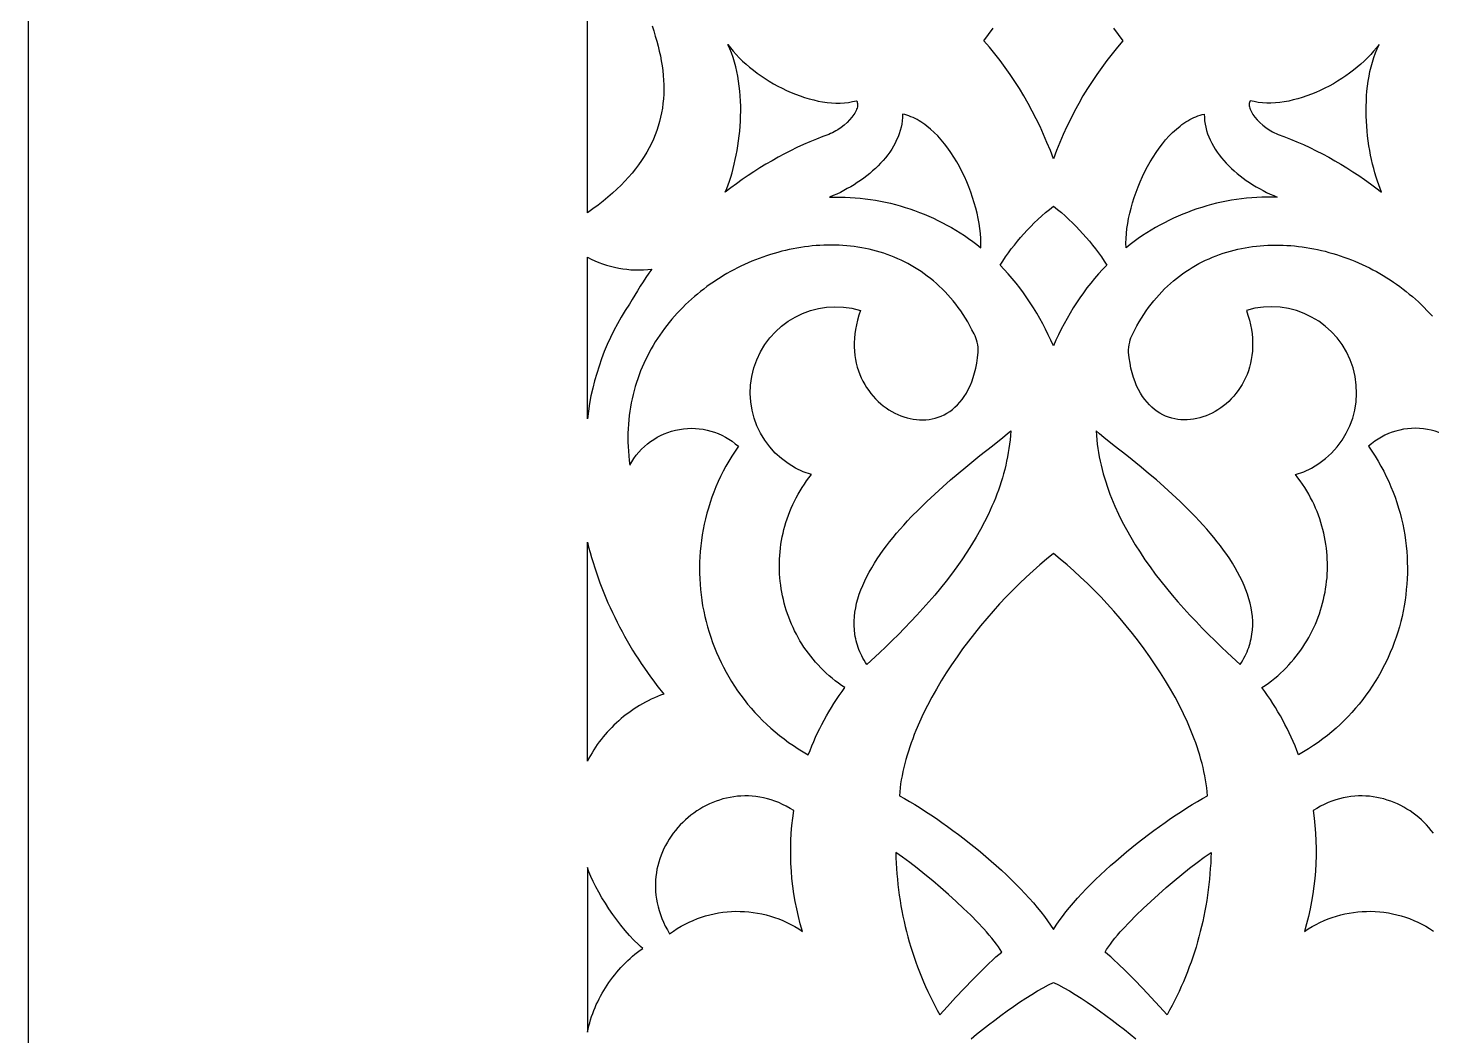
# Model space of a CAD drawing. Extents: x -660 to 660, y -460 to 460.
# Drawn here: x -660 to -509.4, y 14.2 to 122.3 of the extents above; entities that cross this region are included whole.
import ezdxf

# ---------------------------------------------------------------- set-up
doc = ezdxf.new("R2010")
doc.units = 0
doc.layers.add('LAYER_1', color=18, linetype='CONTINUOUS')

msp = doc.modelspace()

# ---------------------------------------------------------------- linework, layer by layer
at = {"layer": 'LAYER_1'}
for points in [[(-660, -460), (660, -460), (660, 460), (-660, 460)], [(-585.2, 104.73), (-585.05, 105.11), (-584.9, 105.51), (-584.75, 105.93), (-584.61, 106.36), (-584.48, 106.81), (-584.36, 107.27), (-584.24, 107.74), (-584.13, 108.22), (-584.03, 108.71), (-583.93, 109.21), (-583.85, 109.72), (-583.77, 110.24), (-583.71, 110.76), (-583.65, 111.29), (-583.61, 111.82), (-583.58, 112.36), (-583.56, 112.89), (-583.55, 113.43), (-583.55, 113.97), (-583.57, 114.51), (-583.6, 115.05), (-583.64, 115.58), (-583.7, 116.12), (-583.77, 116.64), (-583.86, 117.16), (-583.96, 117.68), (-584.08, 118.19), (-584.22, 118.69), (-584.37, 119.18), (-584.54, 119.66), (-584.72, 120.12), (-584.93, 120.58), (-584.65, 120.22), (-584.35, 119.85), (-584.04, 119.5), (-583.7, 119.15), (-583.35, 118.8), (-582.98, 118.47), (-582.59, 118.14), (-582.19, 117.82), (-581.78, 117.5), (-581.36, 117.2), (-580.93, 116.91), (-580.48, 116.63), (-580.03, 116.36), (-579.57, 116.11), (-579.1, 115.87), (-578.63, 115.64), (-578.15, 115.43), (-577.67, 115.23), (-577.18, 115.05), (-576.7, 114.89), (-576.21, 114.74), (-575.72, 114.62), (-575.24, 114.51), (-574.76, 114.42), (-574.28, 114.36), (-573.81, 114.31), (-573.34, 114.29), (-572.88, 114.29), (-572.43, 114.31), (-571.98, 114.36), (-571.55, 114.44), (-571.12, 114.53), (-571.07, 114.44), (-571.04, 114.34), (-571.01, 114.24), (-571.01, 114.13), (-571.01, 114.01), (-571.03, 113.89), (-571.07, 113.76), (-571.11, 113.63), (-571.17, 113.49), (-571.24, 113.35), (-571.31, 113.21), (-571.4, 113.07), (-571.61, 112.78), (-571.86, 112.49), (-572.14, 112.21), (-572.45, 111.93), (-572.78, 111.67), (-573.14, 111.43), (-573.33, 111.31), (-573.52, 111.2), (-573.71, 111.1), (-573.91, 111.01), (-574.11, 110.92), (-574.32, 110.84), (-574.52, 110.77), (-574.73, 110.71), (-575.43, 110.43), (-576.13, 110.14), (-576.82, 109.83), (-577.51, 109.51), (-578.19, 109.18), (-578.86, 108.84), (-579.53, 108.48), (-580.19, 108.11), (-580.84, 107.73), (-581.49, 107.34), (-582.13, 106.93), (-582.76, 106.51), (-583.38, 106.08), (-584, 105.64), (-584.6, 105.19)], [(-528.88, 114.53), (-528.93, 114.44), (-528.96, 114.34), (-528.99, 114.24), (-528.99, 114.13), (-528.99, 114.01), (-528.97, 113.89), (-528.93, 113.76), (-528.89, 113.63), (-528.83, 113.49), (-528.76, 113.35), (-528.69, 113.21), (-528.6, 113.07), (-528.39, 112.78), (-528.14, 112.49), (-527.86, 112.21), (-527.55, 111.93), (-527.22, 111.67), (-526.86, 111.43), (-526.67, 111.31), (-526.48, 111.2), (-526.29, 111.1), (-526.09, 111.01), (-525.89, 110.92), (-525.68, 110.84), (-525.48, 110.77), (-525.27, 110.71), (-524.57, 110.43), (-523.87, 110.14), (-523.18, 109.83), (-522.49, 109.51), (-521.81, 109.18), (-521.14, 108.84), (-520.47, 108.48), (-519.81, 108.11), (-519.16, 107.73), (-518.51, 107.34), (-517.87, 106.93), (-517.24, 106.51), (-516.62, 106.08), (-516, 105.64), (-515.4, 105.19), (-514.8, 104.73), (-514.95, 105.11), (-515.1, 105.51), (-515.25, 105.93), (-515.39, 106.36), (-515.52, 106.81), (-515.64, 107.27), (-515.76, 107.74), (-515.87, 108.22), (-515.97, 108.71), (-516.07, 109.21), (-516.15, 109.72), (-516.23, 110.24), (-516.29, 110.76), (-516.35, 111.29), (-516.39, 111.82), (-516.42, 112.36), (-516.44, 112.89), (-516.45, 113.43), (-516.45, 113.97), (-516.43, 114.51), (-516.4, 115.05), (-516.36, 115.58), (-516.3, 116.12), (-516.23, 116.64), (-516.14, 117.16), (-516.04, 117.68), (-515.92, 118.19), (-515.78, 118.69), (-515.63, 119.18), (-515.46, 119.66), (-515.28, 120.12), (-515.07, 120.58), (-515.35, 120.22), (-515.65, 119.85), (-515.96, 119.5), (-516.3, 119.15), (-516.65, 118.8), (-517.02, 118.47), (-517.41, 118.14), (-517.81, 117.82), (-518.22, 117.5), (-518.64, 117.2), (-519.07, 116.91), (-519.52, 116.63), (-519.97, 116.36), (-520.43, 116.11), (-520.9, 115.87), (-521.37, 115.64), (-521.85, 115.43), (-522.33, 115.23), (-522.82, 115.05), (-523.3, 114.89), (-523.79, 114.74), (-524.28, 114.62), (-524.76, 114.51), (-525.24, 114.42), (-525.72, 114.36), (-526.19, 114.31), (-526.66, 114.29), (-527.12, 114.29), (-527.57, 114.31), (-528.02, 114.36), (-528.45, 114.44)], [(-574.02, 104.2), (-573.47, 104.21), (-572.91, 104.21), (-572.36, 104.2), (-571.81, 104.17), (-571.27, 104.13), (-570.72, 104.08), (-570.18, 104.02), (-569.63, 103.95), (-569.09, 103.86), (-568.56, 103.77), (-568.02, 103.66), (-567.49, 103.54), (-566.96, 103.4), (-566.44, 103.26), (-565.92, 103.1), (-565.4, 102.94), (-564.89, 102.76), (-564.38, 102.57), (-563.87, 102.37), (-563.37, 102.15), (-562.88, 101.93), (-562.39, 101.7), (-561.9, 101.45), (-561.42, 101.2), (-560.95, 100.93), (-560.48, 100.65), (-560.01, 100.36), (-559.55, 100.07), (-559.1, 99.76), (-558.66, 99.44), (-558.22, 99.11), (-557.79, 98.77), (-557.78, 99.26), (-557.8, 99.77), (-557.83, 100.29), (-557.89, 100.82), (-557.97, 101.36), (-558.07, 101.91), (-558.19, 102.47), (-558.33, 103.03), (-558.49, 103.6), (-558.67, 104.16), (-558.86, 104.73), (-559.08, 105.29), (-559.3, 105.85), (-559.55, 106.4), (-559.81, 106.94), (-560.09, 107.47), (-560.38, 107.99), (-560.69, 108.5), (-561.01, 108.99), (-561.34, 109.46), (-561.69, 109.92), (-562.04, 110.35), (-562.41, 110.76), (-562.79, 111.14), (-563.19, 111.5), (-563.59, 111.83), (-563.79, 111.98), (-564, 112.13), (-564.21, 112.27), (-564.42, 112.4), (-564.63, 112.52), (-564.85, 112.63), (-565.06, 112.73), (-565.28, 112.83), (-565.5, 112.91), (-565.73, 112.98), (-565.95, 113.05), (-566.18, 113.1), (-566.19, 112.74), (-566.22, 112.39), (-566.27, 112.04), (-566.34, 111.69), (-566.43, 111.34), (-566.54, 111), (-566.67, 110.66), (-566.82, 110.33), (-566.98, 110), (-567.16, 109.67), (-567.35, 109.35), (-567.56, 109.04), (-567.78, 108.73), (-568.02, 108.43), (-568.27, 108.13), (-568.54, 107.84), (-568.81, 107.55), (-569.1, 107.28), (-569.4, 107.01), (-569.71, 106.74), (-570.03, 106.48), (-570.35, 106.23), (-570.69, 105.99), (-571.04, 105.76), (-571.39, 105.53), (-571.75, 105.31), (-572.11, 105.11), (-572.49, 104.91), (-572.86, 104.71), (-573.24, 104.53), (-573.63, 104.36)], [(-542.21, 98.77), (-542.22, 99.26), (-542.2, 99.77), (-542.17, 100.29), (-542.11, 100.82), (-542.03, 101.36), (-541.93, 101.91), (-541.81, 102.47), (-541.67, 103.03), (-541.51, 103.6), (-541.33, 104.16), (-541.14, 104.73), (-540.92, 105.29), (-540.7, 105.85), (-540.45, 106.4), (-540.19, 106.94), (-539.91, 107.47), (-539.62, 107.99), (-539.31, 108.5), (-538.99, 108.99), (-538.66, 109.46), (-538.31, 109.92), (-537.96, 110.35), (-537.59, 110.76), (-537.21, 111.14), (-536.81, 111.5), (-536.41, 111.83), (-536.21, 111.98), (-536, 112.13), (-535.79, 112.27), (-535.58, 112.4), (-535.37, 112.52), (-535.15, 112.63), (-534.94, 112.73), (-534.72, 112.83), (-534.5, 112.91), (-534.27, 112.98), (-534.05, 113.05), (-533.82, 113.1), (-533.81, 112.74), (-533.78, 112.39), (-533.73, 112.04), (-533.66, 111.69), (-533.57, 111.34), (-533.46, 111), (-533.33, 110.66), (-533.18, 110.33), (-533.02, 110), (-532.84, 109.67), (-532.65, 109.35), (-532.44, 109.04), (-532.22, 108.73), (-531.98, 108.43), (-531.73, 108.13), (-531.46, 107.84), (-531.19, 107.55), (-530.9, 107.28), (-530.6, 107.01), (-530.29, 106.74), (-529.97, 106.48), (-529.65, 106.23), (-529.31, 105.99), (-528.96, 105.76), (-528.61, 105.53), (-528.25, 105.31), (-527.89, 105.11), (-527.51, 104.91), (-527.14, 104.71), (-526.76, 104.53), (-526.37, 104.36), (-525.98, 104.2), (-526.53, 104.21), (-527.09, 104.21), (-527.64, 104.2), (-528.19, 104.17), (-528.73, 104.13), (-529.28, 104.08), (-529.82, 104.02), (-530.37, 103.95), (-530.91, 103.86), (-531.44, 103.77), (-531.98, 103.66), (-532.51, 103.54), (-533.04, 103.4), (-533.56, 103.26), (-534.08, 103.1), (-534.6, 102.94), (-535.11, 102.76), (-535.62, 102.57), (-536.13, 102.37), (-536.63, 102.15), (-537.12, 101.93), (-537.61, 101.7), (-538.1, 101.45), (-538.58, 101.2), (-539.05, 100.93), (-539.52, 100.65), (-539.99, 100.36), (-540.45, 100.07), (-540.9, 99.76), (-541.34, 99.44), (-541.78, 99.11)], [(-550, 88.24), (-550.27, 88.85), (-550.55, 89.44), (-550.84, 90.03), (-551.14, 90.62), (-551.46, 91.19), (-551.79, 91.76), (-552.13, 92.32), (-552.48, 92.86), (-552.84, 93.41), (-553.22, 93.94), (-553.6, 94.46), (-554, 94.97), (-554.42, 95.47), (-554.84, 95.96), (-555.28, 96.44), (-555.73, 96.91), (-555.44, 97.35), (-555.14, 97.79), (-554.83, 98.22), (-554.52, 98.64), (-554.19, 99.06), (-553.86, 99.47), (-553.52, 99.88), (-553.16, 100.28), (-552.8, 100.67), (-552.43, 101.06), (-552.05, 101.44), (-551.66, 101.81), (-551.26, 102.18), (-550.85, 102.54), (-550.43, 102.89), (-550, 103.23), (-549.57, 102.89), (-549.15, 102.54), (-548.74, 102.18), (-548.34, 101.81), (-547.95, 101.44), (-547.57, 101.06), (-547.2, 100.67), (-546.84, 100.28), (-546.48, 99.88), (-546.14, 99.47), (-545.81, 99.06), (-545.48, 98.64), (-545.17, 98.22), (-544.86, 97.79), (-544.56, 97.35), (-544.27, 96.91), (-544.72, 96.44), (-545.16, 95.96), (-545.58, 95.47), (-546, 94.97), (-546.4, 94.46), (-546.78, 93.94), (-547.16, 93.41), (-547.52, 92.86), (-547.87, 92.32), (-548.21, 91.76), (-548.54, 91.19), (-548.86, 90.62), (-549.16, 90.03), (-549.45, 89.44), (-549.73, 88.85)], [(-600, 80.42), (-600, 97.76), (-599.6, 97.55), (-599.19, 97.37), (-598.78, 97.2), (-598.36, 97.04), (-597.94, 96.91), (-597.51, 96.78), (-597.08, 96.68), (-596.64, 96.59), (-596.2, 96.52), (-595.76, 96.46), (-595.32, 96.42), (-594.87, 96.4), (-594.43, 96.4), (-593.98, 96.41), (-593.53, 96.44), (-593.09, 96.49), (-593.41, 96.03), (-593.72, 95.57), (-594.03, 95.11), (-594.34, 94.64), (-594.63, 94.17), (-594.92, 93.7), (-595.21, 93.22), (-595.48, 92.74), (-595.93, 92.04), (-596.36, 91.33), (-596.77, 90.62), (-597.15, 89.89), (-597.52, 89.15), (-597.86, 88.4), (-598.18, 87.63), (-598.47, 86.86), (-598.75, 86.08), (-599, 85.3), (-599.22, 84.5), (-599.43, 83.7), (-599.61, 82.89), (-599.76, 82.07), (-599.89, 81.25)], [(-570.02, 54.08), (-570.17, 54.31), (-570.31, 54.53), (-570.44, 54.76), (-570.56, 54.99), (-570.67, 55.22), (-570.77, 55.45), (-570.86, 55.68), (-570.95, 55.91), (-571.03, 56.14), (-571.1, 56.38), (-571.16, 56.61), (-571.21, 56.84), (-571.26, 57.08), (-571.3, 57.32), (-571.35, 57.79), (-571.38, 58.26), (-571.38, 58.74), (-571.35, 59.21), (-571.29, 59.69), (-571.21, 60.17), (-571.11, 60.65), (-570.98, 61.13), (-570.83, 61.61), (-570.65, 62.09), (-570.46, 62.56), (-570.25, 63.04), (-570.01, 63.52), (-569.76, 63.99), (-569.49, 64.46), (-569.21, 64.93), (-568.91, 65.4), (-568.59, 65.87), (-568.26, 66.33), (-567.92, 66.79), (-567.57, 67.25), (-567.2, 67.7), (-566.83, 68.15), (-566.45, 68.59), (-566.05, 69.03), (-565.65, 69.47), (-565.25, 69.9), (-564.42, 70.74), (-563.58, 71.57), (-562.73, 72.36), (-561.88, 73.13), (-561.04, 73.87), (-560.21, 74.57), (-559.4, 75.24), (-557.88, 76.48), (-556.53, 77.54), (-555.41, 78.43), (-554.95, 78.8), (-554.57, 79.12), (-554.61, 78.65), (-554.65, 78.18), (-554.7, 77.72), (-554.77, 77.26), (-554.84, 76.8), (-554.92, 76.34), (-555.02, 75.89), (-555.12, 75.44), (-555.23, 74.99), (-555.34, 74.54), (-555.47, 74.1), (-555.61, 73.66), (-555.75, 73.22), (-555.9, 72.78), (-556.06, 72.34), (-556.23, 71.91), (-556.4, 71.48), (-556.59, 71.05), (-556.97, 70.21), (-557.39, 69.37), (-557.83, 68.54), (-558.29, 67.72), (-558.78, 66.91), (-559.29, 66.11), (-559.82, 65.32), (-560.37, 64.54), (-560.93, 63.78), (-561.52, 63.02), (-562.12, 62.27), (-562.73, 61.53), (-563.36, 60.8), (-564, 60.08), (-564.65, 59.37), (-565.3, 58.68), (-565.97, 57.99), (-566.63, 57.31), (-567.31, 56.64), (-567.99, 55.99), (-568.67, 55.34)], [(-529.98, 54.08), (-529.83, 54.31), (-529.69, 54.53), (-529.56, 54.76), (-529.44, 54.99), (-529.33, 55.22), (-529.23, 55.45), (-529.14, 55.68), (-529.05, 55.91), (-528.97, 56.14), (-528.9, 56.38), (-528.84, 56.61), (-528.79, 56.84), (-528.74, 57.08), (-528.7, 57.32), (-528.65, 57.79), (-528.62, 58.26), (-528.62, 58.74), (-528.65, 59.21), (-528.71, 59.69), (-528.79, 60.17), (-528.89, 60.65), (-529.02, 61.13), (-529.17, 61.61), (-529.35, 62.09), (-529.54, 62.56), (-529.75, 63.04), (-529.99, 63.52), (-530.24, 63.99), (-530.51, 64.46), (-530.79, 64.93), (-531.09, 65.4), (-531.41, 65.87), (-531.74, 66.33), (-532.08, 66.79), (-532.43, 67.25), (-532.8, 67.7), (-533.17, 68.15), (-533.55, 68.59), (-533.95, 69.03), (-534.35, 69.47), (-534.75, 69.9), (-535.58, 70.74), (-536.42, 71.57), (-537.27, 72.36), (-538.12, 73.13), (-538.96, 73.87), (-539.79, 74.57), (-540.6, 75.24), (-542.12, 76.48), (-543.47, 77.54), (-544.59, 78.43), (-545.05, 78.8), (-545.43, 79.12), (-545.39, 78.65), (-545.35, 78.18), (-545.3, 77.72), (-545.23, 77.26), (-545.16, 76.8), (-545.08, 76.34), (-544.98, 75.89), (-544.88, 75.44), (-544.77, 74.99), (-544.66, 74.54), (-544.53, 74.1), (-544.39, 73.66), (-544.25, 73.22), (-544.1, 72.78), (-543.94, 72.34), (-543.77, 71.91), (-543.6, 71.48), (-543.41, 71.05), (-543.03, 70.21), (-542.61, 69.37), (-542.17, 68.54), (-541.71, 67.72), (-541.22, 66.91), (-540.71, 66.11), (-540.18, 65.32), (-539.63, 64.54), (-539.07, 63.78), (-538.48, 63.02), (-537.88, 62.27), (-537.27, 61.53), (-536.64, 60.8), (-536, 60.08), (-535.35, 59.37), (-534.7, 58.68), (-534.03, 57.99), (-533.37, 57.31), (-532.69, 56.64), (-532.01, 55.99), (-531.33, 55.34)], [(-600, 43.71), (-600, 67.21), (-599.86, 66.65), (-599.71, 66.1), (-599.55, 65.55), (-599.39, 65), (-599.21, 64.45), (-599.03, 63.91), (-598.84, 63.36), (-598.65, 62.83), (-598.45, 62.29), (-598.23, 61.76), (-598.02, 61.23), (-597.79, 60.7), (-597.56, 60.18), (-597.32, 59.66), (-597.07, 59.14), (-596.81, 58.63), (-596.55, 58.12), (-596.28, 57.61), (-596.01, 57.11), (-595.72, 56.61), (-595.43, 56.11), (-595.14, 55.62), (-594.83, 55.13), (-594.52, 54.65), (-594.21, 54.17), (-593.88, 53.69), (-593.56, 53.22), (-593.22, 52.75), (-592.88, 52.28), (-592.53, 51.82), (-591.81, 50.91), (-592.15, 50.78), (-592.49, 50.65), (-592.81, 50.5), (-593.14, 50.35), (-593.46, 50.19), (-593.77, 50.03), (-594.08, 49.86), (-594.39, 49.68), (-594.69, 49.5), (-594.98, 49.31), (-595.27, 49.11), (-595.56, 48.91), (-595.83, 48.7), (-596.11, 48.49), (-596.38, 48.27), (-596.64, 48.04), (-596.89, 47.81), (-597.15, 47.57), (-597.39, 47.33), (-597.63, 47.08), (-597.86, 46.83), (-598.09, 46.57), (-598.31, 46.31), (-598.52, 46.04), (-598.73, 45.77), (-598.93, 45.49), (-599.13, 45.2), (-599.32, 44.91), (-599.5, 44.62), (-599.67, 44.32), (-599.84, 44.02)], [(-566.53, 40), (-565.99, 39.7), (-565.44, 39.38), (-564.88, 39.05), (-564.31, 38.69), (-563.73, 38.33), (-563.15, 37.94), (-562.56, 37.55), (-561.97, 37.13), (-561.38, 36.71), (-560.78, 36.28), (-560.19, 35.83), (-559.59, 35.38), (-559, 34.92), (-558.41, 34.45), (-557.83, 33.97), (-557.26, 33.49), (-556.69, 33), (-556.13, 32.51), (-555.58, 32.01), (-555.05, 31.51), (-554.53, 31.01), (-554.02, 30.51), (-553.52, 30.01), (-553.05, 29.51), (-552.59, 29.01), (-552.15, 28.52), (-551.73, 28.03), (-551.34, 27.54), (-550.97, 27.06), (-550.62, 26.58), (-550.3, 26.12), (-550, 25.66), (-549.7, 26.12), (-549.38, 26.58), (-549.03, 27.06), (-548.66, 27.54), (-548.27, 28.03), (-547.85, 28.52), (-547.41, 29.01), (-546.95, 29.51), (-546.48, 30.01), (-545.98, 30.51), (-545.47, 31.01), (-544.95, 31.51), (-544.42, 32.01), (-543.87, 32.51), (-543.31, 33), (-542.74, 33.49), (-542.17, 33.97), (-541.59, 34.45), (-541, 34.92), (-540.41, 35.38), (-539.81, 35.83), (-539.22, 36.28), (-538.62, 36.71), (-538.03, 37.13), (-537.44, 37.55), (-536.85, 37.94), (-536.27, 38.33), (-535.69, 38.69), (-535.12, 39.05), (-534.56, 39.38), (-534.01, 39.7), (-533.47, 40), (-533.51, 40.43), (-533.56, 40.86), (-533.61, 41.29), (-533.68, 41.72), (-533.76, 42.15), (-533.85, 42.59), (-533.95, 43.03), (-534.06, 43.46), (-534.18, 43.9), (-534.3, 44.35), (-534.44, 44.79), (-534.59, 45.23), (-534.74, 45.67), (-534.9, 46.12), (-535.25, 47.01), (-535.63, 47.9), (-536.04, 48.79), (-536.48, 49.67), (-536.95, 50.56), (-537.44, 51.44), (-537.96, 52.32), (-538.51, 53.19), (-539.07, 54.05), (-539.66, 54.91), (-540.26, 55.75), (-540.89, 56.59), (-541.53, 57.41), (-542.18, 58.22), (-542.85, 59.02), (-543.53, 59.8), (-544.23, 60.57), (-544.93, 61.32), (-545.64, 62.05), (-546.36, 62.76), (-547.08, 63.45), (-547.81, 64.12), (-548.54, 64.77), (-549.27, 65.39), (-550, 65.99), (-550.73, 65.39), (-551.46, 64.77), (-552.19, 64.12), (-552.92, 63.45), (-553.64, 62.76), (-554.36, 62.05), (-555.07, 61.32), (-555.77, 60.57), (-556.47, 59.8), (-557.15, 59.02), (-557.82, 58.22), (-558.47, 57.41), (-559.11, 56.59), (-559.74, 55.75), (-560.34, 54.91), (-560.93, 54.05), (-561.49, 53.19), (-562.04, 52.32), (-562.56, 51.44), (-563.05, 50.56), (-563.52, 49.67), (-563.96, 48.79), (-564.37, 47.9), (-564.75, 47.01), (-564.93, 46.56), (-565.1, 46.12), (-565.26, 45.67), (-565.41, 45.23), (-565.56, 44.79), (-565.7, 44.35), (-565.82, 43.9), (-565.94, 43.46), (-566.05, 43.03), (-566.15, 42.59), (-566.24, 42.15), (-566.32, 41.72), (-566.39, 41.29), (-566.44, 40.86), (-566.49, 40.43)], [(-591.17, 25.2), (-590.77, 25.49), (-590.36, 25.75), (-589.94, 26), (-589.52, 26.23), (-589.08, 26.44), (-588.65, 26.64), (-588.2, 26.82), (-587.76, 26.98), (-587.31, 27.12), (-586.85, 27.24), (-586.39, 27.35), (-585.93, 27.43), (-585.46, 27.5), (-585, 27.55), (-584.53, 27.59), (-584.06, 27.61), (-583.6, 27.6), (-583.13, 27.58), (-582.66, 27.55), (-582.2, 27.49), (-581.73, 27.42), (-581.27, 27.33), (-580.82, 27.22), (-580.36, 27.1), (-579.91, 26.95), (-579.47, 26.79), (-579.03, 26.61), (-578.59, 26.42), (-578.17, 26.2), (-577.75, 25.97), (-577.33, 25.72), (-576.93, 25.46), (-577.16, 26.25), (-577.36, 27.06), (-577.54, 27.86), (-577.7, 28.67), (-577.84, 29.48), (-577.95, 30.29), (-578.05, 31.11), (-578.11, 31.92), (-578.16, 32.73), (-578.18, 33.55), (-578.18, 34.36), (-578.16, 35.17), (-578.12, 35.99), (-578.05, 36.8), (-577.96, 37.6), (-577.85, 38.41), (-578.26, 38.65), (-578.66, 38.88), (-579.06, 39.08), (-579.47, 39.26), (-579.88, 39.42), (-580.28, 39.56), (-580.69, 39.68), (-581.1, 39.78), (-581.51, 39.86), (-581.91, 39.92), (-582.32, 39.96), (-582.72, 39.98), (-583.12, 39.99), (-583.52, 39.97), (-583.91, 39.94), (-584.3, 39.89), (-584.69, 39.83), (-585.07, 39.75), (-585.45, 39.66), (-585.82, 39.54), (-586.19, 39.42), (-586.55, 39.28), (-586.91, 39.12), (-587.26, 38.95), (-587.6, 38.77), (-587.93, 38.58), (-588.26, 38.37), (-588.58, 38.15), (-588.89, 37.91), (-589.19, 37.67), (-589.48, 37.42), (-589.76, 37.15), (-590.03, 36.87), (-590.29, 36.59), (-590.54, 36.29), (-590.78, 35.98), (-591.01, 35.67), (-591.22, 35.35), (-591.42, 35.02), (-591.61, 34.68), (-591.78, 34.33), (-591.94, 33.98), (-592.09, 33.62), (-592.22, 33.25), (-592.34, 32.88), (-592.44, 32.5), (-592.53, 32.12), (-592.6, 31.73), (-592.65, 31.34), (-592.68, 30.94), (-592.7, 30.54), (-592.7, 30.14), (-592.68, 29.74), (-592.65, 29.33), (-592.59, 28.92), (-592.52, 28.51), (-592.42, 28.09), (-592.31, 27.68), (-592.17, 27.27), (-592.01, 26.85), (-591.84, 26.44), (-591.64, 26.03), (-591.41, 25.61)], [(-562.2, 16.51), (-561.38, 17.41), (-560.5, 18.36), (-559.58, 19.34), (-558.65, 20.3), (-557.76, 21.2), (-556.92, 22.02), (-556.53, 22.38), (-556.17, 22.71), (-555.84, 22.99), (-555.54, 23.23), (-555.71, 23.5), (-555.9, 23.79), (-556.11, 24.09), (-556.35, 24.4), (-556.6, 24.72), (-556.88, 25.05), (-557.17, 25.39), (-557.48, 25.74), (-558.15, 26.45), (-558.87, 27.18), (-559.64, 27.92), (-560.44, 28.67), (-561.26, 29.41), (-562.1, 30.15), (-562.95, 30.86), (-563.79, 31.56), (-564.61, 32.22), (-565.42, 32.84), (-566.18, 33.41), (-566.91, 33.93), (-566.89, 33.35), (-566.87, 32.78), (-566.83, 32.2), (-566.79, 31.62), (-566.74, 31.05), (-566.68, 30.48), (-566.61, 29.91), (-566.54, 29.34), (-566.45, 28.78), (-566.36, 28.21), (-566.25, 27.65), (-566.14, 27.09), (-566.02, 26.53), (-565.89, 25.98), (-565.76, 25.43), (-565.61, 24.88), (-565.46, 24.33), (-565.3, 23.78), (-565.13, 23.24), (-564.95, 22.7), (-564.76, 22.17), (-564.57, 21.64), (-564.37, 21.11), (-564.16, 20.58), (-563.94, 20.06), (-563.72, 19.54), (-563.48, 19.02), (-563.24, 18.51), (-562.99, 18.01), (-562.74, 17.5), (-562.47, 17)], [(-544.46, 23.23), (-544.29, 23.5), (-544.1, 23.79), (-543.89, 24.09), (-543.65, 24.4), (-543.4, 24.72), (-543.12, 25.05), (-542.83, 25.39), (-542.52, 25.74), (-541.85, 26.45), (-541.13, 27.18), (-540.36, 27.92), (-539.56, 28.67), (-538.74, 29.41), (-537.9, 30.15), (-537.05, 30.86), (-536.21, 31.56), (-535.39, 32.22), (-534.58, 32.84), (-533.82, 33.41), (-533.09, 33.93), (-533.11, 33.35), (-533.13, 32.78), (-533.17, 32.2), (-533.21, 31.62), (-533.26, 31.05), (-533.32, 30.48), (-533.39, 29.91), (-533.46, 29.34), (-533.55, 28.78), (-533.64, 28.21), (-533.75, 27.65), (-533.86, 27.09), (-533.98, 26.53), (-534.11, 25.98), (-534.24, 25.43), (-534.39, 24.88), (-534.54, 24.33), (-534.7, 23.78), (-534.87, 23.24), (-535.05, 22.7), (-535.24, 22.17), (-535.43, 21.64), (-535.63, 21.11), (-535.84, 20.58), (-536.06, 20.06), (-536.28, 19.54), (-536.52, 19.02), (-536.76, 18.51), (-537.01, 18.01), (-537.26, 17.5), (-537.53, 17), (-537.8, 16.51), (-538.62, 17.41), (-539.5, 18.36), (-540.42, 19.34), (-541.35, 20.3), (-542.24, 21.2), (-543.08, 22.02), (-543.47, 22.38), (-543.83, 22.71), (-544.16, 22.99)], [(-600, 14.63), (-599.92, 14.97), (-599.84, 15.31), (-599.75, 15.65), (-599.65, 15.98), (-599.54, 16.31), (-599.43, 16.64), (-599.3, 16.96), (-599.17, 17.28), (-599.04, 17.6), (-598.89, 17.91), (-598.74, 18.22), (-598.58, 18.52), (-598.42, 18.82), (-598.25, 19.12), (-598.07, 19.41), (-597.88, 19.7), (-597.69, 19.99), (-597.49, 20.27), (-597.28, 20.54), (-597.07, 20.81), (-596.85, 21.07), (-596.63, 21.34), (-596.4, 21.59), (-596.16, 21.84), (-595.92, 22.08), (-595.67, 22.32), (-595.41, 22.56), (-595.15, 22.78), (-594.89, 23), (-594.61, 23.22), (-594.34, 23.43), (-594.05, 23.63), (-594.29, 23.84), (-594.53, 24.06), (-595.01, 24.52), (-595.48, 25.02), (-595.94, 25.55), (-596.4, 26.11), (-596.84, 26.68), (-597.27, 27.27), (-597.68, 27.87), (-598.07, 28.47), (-598.44, 29.06), (-598.78, 29.65), (-599.09, 30.23), (-599.37, 30.79), (-599.62, 31.33), (-599.83, 31.84), (-600, 32.31)]]:
    msp.add_lwpolyline(points, close=True, dxfattribs=at)
for points in [[(-593.06, 122.56), (-592.88, 122.02), (-592.71, 121.48), (-592.55, 120.94), (-592.41, 120.4), (-592.28, 119.87), (-592.16, 119.34), (-592.07, 118.81), (-591.98, 118.29), (-591.91, 117.77), (-591.86, 117.26), (-591.83, 116.75), (-591.81, 116.24), (-591.8, 115.74), (-591.81, 115.24), (-591.84, 114.74), (-591.89, 114.24), (-591.95, 113.75), (-592.04, 113.26), (-592.14, 112.78), (-592.25, 112.3), (-592.39, 111.82), (-592.55, 111.35), (-592.72, 110.88), (-592.92, 110.41), (-593.13, 109.94), (-593.36, 109.48), (-593.62, 109.02), (-593.89, 108.57), (-594.18, 108.12), (-594.5, 107.67), (-594.83, 107.22), (-595.19, 106.78), (-595.57, 106.34), (-595.97, 105.9), (-596.39, 105.47), (-596.84, 105.04), (-597.31, 104.61), (-597.8, 104.19), (-598.31, 103.76), (-598.85, 103.35), (-599.41, 102.93), (-600, 102.52), (-600, 135.52)], [(-543.55, 122.34), (-543.05, 121.66), (-542.54, 120.98), (-543.13, 120.29), (-543.71, 119.58), (-544.28, 118.86), (-544.82, 118.12), (-545.35, 117.37), (-545.86, 116.61), (-546.36, 115.84), (-546.83, 115.05), (-547.29, 114.25), (-547.73, 113.43), (-548.15, 112.61), (-548.56, 111.77), (-548.94, 110.92), (-549.31, 110.06), (-549.67, 109.19), (-550, 108.31), (-550.33, 109.19), (-550.69, 110.06), (-551.06, 110.92), (-551.44, 111.77), (-551.85, 112.61), (-552.27, 113.43), (-552.71, 114.25), (-553.17, 115.05), (-553.64, 115.84), (-554.14, 116.61), (-554.65, 117.37), (-555.18, 118.12), (-555.72, 118.86), (-556.29, 119.58), (-556.87, 120.29), (-557.46, 120.98), (-556.95, 121.66), (-556.45, 122.34)], [(-509.22, 35.98), (-509.46, 36.29), (-509.71, 36.59), (-509.97, 36.87), (-510.24, 37.15), (-510.52, 37.42), (-510.81, 37.67), (-511.11, 37.91), (-511.42, 38.15), (-511.74, 38.37), (-512.07, 38.58), (-512.4, 38.77), (-512.74, 38.95), (-513.09, 39.12), (-513.45, 39.28), (-513.81, 39.42), (-514.18, 39.54), (-514.55, 39.66), (-514.93, 39.75), (-515.31, 39.83), (-515.7, 39.89), (-516.09, 39.94), (-516.48, 39.97), (-516.88, 39.99), (-517.28, 39.98), (-517.68, 39.96), (-518.09, 39.92), (-518.49, 39.86), (-518.9, 39.78), (-519.31, 39.68), (-519.72, 39.56), (-520.12, 39.42), (-520.53, 39.26), (-520.94, 39.08), (-521.34, 38.88), (-521.74, 38.65), (-522.15, 38.41), (-522.04, 37.6), (-521.95, 36.8), (-521.88, 35.99), (-521.84, 35.17), (-521.82, 34.36), (-521.82, 33.55), (-521.84, 32.73), (-521.89, 31.92), (-521.95, 31.11), (-522.05, 30.29), (-522.16, 29.48), (-522.3, 28.67), (-522.46, 27.86), (-522.64, 27.06), (-522.84, 26.25), (-523.07, 25.46), (-522.67, 25.72), (-522.25, 25.97), (-521.83, 26.2), (-521.41, 26.42), (-520.97, 26.61), (-520.53, 26.79), (-520.09, 26.95), (-519.64, 27.1), (-519.18, 27.22), (-518.73, 27.33), (-518.27, 27.42), (-517.8, 27.49), (-517.34, 27.55), (-516.87, 27.58), (-516.4, 27.6), (-515.94, 27.61), (-515.47, 27.59), (-515, 27.55), (-514.54, 27.5), (-514.07, 27.43), (-513.61, 27.35), (-513.15, 27.24), (-512.69, 27.12), (-512.24, 26.98), (-511.8, 26.82), (-511.35, 26.64), (-510.92, 26.44), (-510.48, 26.23), (-510.06, 26), (-509.64, 25.75), (-509.23, 25.49)], [(-558.84, 13.94), (-558.24, 14.43), (-557.61, 14.94), (-556.96, 15.44), (-556.3, 15.94), (-555.64, 16.44), (-554.96, 16.93), (-554.29, 17.4), (-553.63, 17.85), (-552.97, 18.28), (-552.33, 18.69), (-551.71, 19.07), (-551.11, 19.41), (-550.54, 19.71), (-550, 19.98), (-549.46, 19.71), (-548.89, 19.41), (-548.29, 19.07), (-547.67, 18.69), (-547.03, 18.28), (-546.37, 17.85), (-545.71, 17.4), (-545.04, 16.93), (-544.36, 16.44), (-543.7, 15.94), (-543.04, 15.44), (-542.39, 14.94), (-541.76, 14.43), (-541.16, 13.94)]]:
    msp.add_lwpolyline(points, dxfattribs=at)
msp.add_lwpolyline([(-576.3, 44.39), (-576.11, 44.87), (-575.92, 45.34), (-575.72, 45.81), (-575.51, 46.28), (-575.3, 46.74), (-575.07, 47.2), (-574.84, 47.66), (-574.6, 48.11), (-574.35, 48.56), (-574.09, 49.01), (-573.82, 49.45), (-573.55, 49.89), (-573.27, 50.32), (-572.98, 50.75), (-572.68, 51.18), (-572.37, 51.6), (-572.73, 51.84), (-573.07, 52.09), (-573.41, 52.34), (-573.74, 52.61), (-574.06, 52.88), (-574.37, 53.16), (-574.67, 53.44), (-574.96, 53.73), (-575.25, 54.03), (-575.52, 54.34), (-575.79, 54.65), (-576.04, 54.96), (-576.29, 55.29), (-576.53, 55.61), (-576.76, 55.95), (-576.98, 56.28), (-577.19, 56.63), (-577.39, 56.97), (-577.58, 57.33), (-577.76, 57.68), (-577.93, 58.04), (-578.1, 58.41), (-578.25, 58.77), (-578.4, 59.14), (-578.53, 59.52), (-578.66, 59.89), (-578.77, 60.27), (-578.88, 60.66), (-578.97, 61.04), (-579.06, 61.43), (-579.14, 61.82), (-579.2, 62.21), (-579.26, 62.6), (-579.31, 63), (-579.35, 63.39), (-579.37, 63.79), (-579.39, 64.18), (-579.4, 64.58), (-579.4, 64.98), (-579.38, 65.38), (-579.36, 65.77), (-579.33, 66.17), (-579.28, 66.57), (-579.23, 66.97), (-579.17, 67.36), (-579.09, 67.76), (-579.01, 68.15), (-578.91, 68.54), (-578.81, 68.93), (-578.69, 69.32), (-578.57, 69.7), (-578.43, 70.09), (-578.28, 70.47), (-578.13, 70.85), (-577.96, 71.22), (-577.78, 71.6), (-577.59, 71.97), (-577.39, 72.33), (-577.18, 72.69), (-576.96, 73.05), (-576.72, 73.41), (-576.48, 73.76), (-576.23, 74.1), (-575.96, 74.44, -1), (-570.7, 92.06), (-570.87, 91.54), (-571.02, 91.02), (-571.14, 90.52), (-571.24, 90.02), (-571.31, 89.54), (-571.35, 89.06), (-571.37, 88.59), (-571.37, 88.13), (-571.35, 87.67), (-571.3, 87.23), (-571.23, 86.8), (-571.15, 86.38), (-571.04, 85.97), (-570.91, 85.58), (-570.77, 85.19), (-570.61, 84.82), (-570.43, 84.46), (-570.24, 84.11), (-570.04, 83.77), (-569.82, 83.45), (-569.58, 83.14), (-569.34, 82.85), (-569.08, 82.57), (-568.81, 82.3), (-568.53, 82.05), (-568.25, 81.82), (-567.95, 81.6), (-567.65, 81.4), (-567.34, 81.21), (-567.02, 81.04), (-566.7, 80.89), (-566.37, 80.75), (-566.04, 80.63), (-565.7, 80.53), (-565.37, 80.45), (-565.03, 80.39), (-564.69, 80.35), (-564.35, 80.32), (-564.01, 80.32), (-563.68, 80.33), (-563.34, 80.37), (-563.01, 80.42), (-562.69, 80.5), (-562.36, 80.6), (-562.04, 80.72), (-561.73, 80.86), (-561.43, 81.03), (-561.13, 81.21), (-560.84, 81.42), (-560.57, 81.66), (-560.3, 81.92), (-560.04, 82.2), (-559.79, 82.5), (-559.56, 82.83), (-559.34, 83.19), (-559.13, 83.57), (-558.93, 83.97), (-558.76, 84.41), (-558.6, 84.86), (-558.45, 85.35), (-558.32, 85.86), (-558.22, 86.4), (-558.13, 86.97), (-558.06, 87.56), (-558.06, 87.84), (-558.09, 88.11), (-558.12, 88.37), (-558.18, 88.63), (-558.24, 88.88), (-558.32, 89.12), (-558.41, 89.34), (-558.51, 89.54), (-558.74, 89.98), (-558.96, 90.4), (-559.2, 90.81), (-559.44, 91.22), (-559.69, 91.61), (-559.95, 91.99), (-560.21, 92.36), (-560.48, 92.72), (-560.76, 93.07), (-561.04, 93.4), (-561.33, 93.73), (-561.63, 94.05), (-561.93, 94.36), (-562.24, 94.65), (-562.56, 94.94), (-562.87, 95.22), (-563.2, 95.48), (-563.53, 95.74), (-563.86, 95.99), (-564.2, 96.22), (-564.55, 96.45), (-564.9, 96.67), (-565.25, 96.87), (-565.61, 97.07), (-565.97, 97.26), (-566.33, 97.43), (-566.7, 97.6), (-567.08, 97.76), (-567.45, 97.91), (-567.83, 98.05), (-568.21, 98.18), (-568.6, 98.3), (-568.99, 98.42), (-569.38, 98.52), (-569.77, 98.61), (-570.17, 98.7), (-570.57, 98.77), (-570.97, 98.84), (-571.37, 98.9), (-571.77, 98.95), (-572.18, 98.99), (-572.59, 99.02), (-572.99, 99.04), (-573.4, 99.06), (-573.81, 99.06), (-574.22, 99.06), (-574.64, 99.05), (-575.05, 99.03), (-575.46, 99), (-575.87, 98.97), (-576.28, 98.92), (-576.7, 98.87), (-577.11, 98.81), (-577.52, 98.74), (-577.93, 98.67), (-578.34, 98.58), (-578.75, 98.49), (-579.15, 98.39), (-579.56, 98.28), (-579.97, 98.17), (-580.37, 98.05), (-580.77, 97.92), (-581.17, 97.78), (-581.57, 97.63), (-581.96, 97.48), (-582.35, 97.32), (-582.74, 97.15), (-583.13, 96.98), (-583.52, 96.8), (-583.9, 96.61), (-584.28, 96.41), (-584.65, 96.21), (-585.02, 96), (-585.39, 95.78), (-585.76, 95.56), (-586.12, 95.33), (-586.47, 95.09), (-586.82, 94.85), (-587.17, 94.6), (-587.51, 94.34), (-587.85, 94.08), (-588.18, 93.81), (-588.51, 93.53), (-588.83, 93.25), (-589.15, 92.96), (-589.46, 92.67), (-589.77, 92.37), (-590.07, 92.06), (-590.36, 91.75), (-590.65, 91.43), (-590.93, 91.1), (-591.21, 90.77), (-591.48, 90.44), (-591.74, 90.1), (-591.99, 89.75), (-592.24, 89.39), (-592.48, 89.04), (-592.71, 88.67), (-592.94, 88.3), (-593.15, 87.93), (-593.36, 87.54), (-593.56, 87.16), (-593.76, 86.77), (-593.94, 86.37), (-594.12, 85.97), (-594.29, 85.56), (-594.44, 85.15), (-594.59, 84.73), (-594.73, 84.31), (-594.87, 83.89), (-594.99, 83.46), (-595.1, 83.02), (-595.2, 82.58), (-595.29, 82.13), (-595.37, 81.69), (-595.45, 81.23), (-595.51, 80.77), (-595.56, 80.31), (-595.6, 79.84), (-595.63, 79.37), (-595.64, 78.9), (-595.65, 78.42), (-595.65, 77.93), (-595.63, 77.44), (-595.6, 76.95), (-595.56, 76.46), (-595.51, 75.96), (-595.45, 75.45, -0.486239), (-583.8, 77.48), (-584.16, 76.95), (-584.5, 76.42), (-584.83, 75.89), (-585.14, 75.35), (-585.43, 74.8), (-585.71, 74.25), (-585.97, 73.7), (-586.21, 73.14), (-586.44, 72.57), (-586.65, 72.01), (-586.84, 71.44), (-587.02, 70.86), (-587.19, 70.29), (-587.34, 69.71), (-587.47, 69.13), (-587.58, 68.55), (-587.69, 67.97), (-587.77, 67.38), (-587.84, 66.8), (-587.9, 66.21), (-587.94, 65.62), (-587.96, 65.04), (-587.97, 64.45), (-587.97, 63.87), (-587.95, 63.28), (-587.91, 62.7), (-587.86, 62.12), (-587.8, 61.54), (-587.72, 60.96), (-587.63, 60.38), (-587.52, 59.81), (-587.4, 59.24), (-587.26, 58.68), (-587.11, 58.11), (-586.94, 57.55), (-586.76, 57), (-586.57, 56.45), (-586.36, 55.9), (-586.14, 55.36), (-585.9, 54.83), (-585.66, 54.3), (-585.39, 53.78), (-585.12, 53.26), (-584.83, 52.75), (-584.52, 52.25), (-584.21, 51.75), (-583.88, 51.26), (-583.53, 50.78), (-583.18, 50.31), (-582.81, 49.84), (-582.42, 49.39), (-582.03, 48.94), (-581.62, 48.51), (-581.2, 48.08), (-580.76, 47.66), (-580.32, 47.25), (-579.86, 46.86), (-579.39, 46.47), (-578.9, 46.09), (-578.41, 45.73), (-577.9, 45.38), (-577.38, 45.04), (-576.84, 44.71)], format="xyb", close=True, dxfattribs=at)
msp.add_lwpolyline([(-504.55, 75.45, 0.486239), (-516.2, 77.48), (-515.84, 76.95), (-515.5, 76.42), (-515.17, 75.89), (-514.86, 75.35), (-514.57, 74.8), (-514.29, 74.25), (-514.03, 73.7), (-513.79, 73.14), (-513.56, 72.57), (-513.35, 72.01), (-513.16, 71.44), (-512.98, 70.86), (-512.81, 70.29), (-512.66, 69.71), (-512.53, 69.13), (-512.42, 68.55), (-512.31, 67.97), (-512.23, 67.38), (-512.16, 66.8), (-512.1, 66.21), (-512.06, 65.62), (-512.04, 65.04), (-512.03, 64.45), (-512.03, 63.87), (-512.05, 63.28), (-512.09, 62.7), (-512.14, 62.12), (-512.2, 61.54), (-512.28, 60.96), (-512.37, 60.38), (-512.48, 59.81), (-512.6, 59.24), (-512.74, 58.68), (-512.89, 58.11), (-513.06, 57.55), (-513.24, 57), (-513.43, 56.45), (-513.64, 55.9), (-513.86, 55.36), (-514.1, 54.83), (-514.34, 54.3), (-514.61, 53.78), (-514.88, 53.26), (-515.17, 52.75), (-515.48, 52.25), (-515.79, 51.75), (-516.12, 51.26), (-516.47, 50.78), (-516.82, 50.31), (-517.19, 49.84), (-517.58, 49.39), (-517.97, 48.94), (-518.38, 48.51), (-518.8, 48.08), (-519.24, 47.66), (-519.68, 47.25), (-520.14, 46.86), (-520.61, 46.47), (-521.1, 46.09), (-521.59, 45.73), (-522.1, 45.38), (-522.62, 45.04), (-523.16, 44.71), (-523.7, 44.39), (-523.89, 44.87), (-524.08, 45.34), (-524.28, 45.81), (-524.49, 46.28), (-524.7, 46.74), (-524.93, 47.2), (-525.16, 47.66), (-525.4, 48.11), (-525.65, 48.56), (-525.91, 49.01), (-526.18, 49.45), (-526.45, 49.89), (-526.73, 50.32), (-527.02, 50.75), (-527.32, 51.18), (-527.63, 51.6), (-527.27, 51.84), (-526.93, 52.09), (-526.59, 52.34), (-526.26, 52.61), (-525.94, 52.88), (-525.63, 53.16), (-525.33, 53.44), (-525.04, 53.73), (-524.75, 54.03), (-524.48, 54.34), (-524.21, 54.65), (-523.96, 54.96), (-523.71, 55.29), (-523.47, 55.61), (-523.24, 55.95), (-523.02, 56.28), (-522.81, 56.63), (-522.61, 56.97), (-522.42, 57.33), (-522.24, 57.68), (-522.07, 58.04), (-521.9, 58.41), (-521.75, 58.77), (-521.6, 59.14), (-521.47, 59.52), (-521.34, 59.89), (-521.23, 60.27), (-521.12, 60.66), (-521.03, 61.04), (-520.94, 61.43), (-520.86, 61.82), (-520.8, 62.21), (-520.74, 62.6), (-520.69, 63), (-520.65, 63.39), (-520.63, 63.79), (-520.61, 64.18), (-520.6, 64.58), (-520.6, 64.98), (-520.62, 65.38), (-520.64, 65.77), (-520.67, 66.17), (-520.72, 66.57), (-520.77, 66.97), (-520.83, 67.36), (-520.91, 67.76), (-520.99, 68.15), (-521.09, 68.54), (-521.19, 68.93), (-521.31, 69.32), (-521.43, 69.7), (-521.57, 70.09), (-521.72, 70.47), (-521.87, 70.85), (-522.04, 71.22), (-522.22, 71.6), (-522.41, 71.97), (-522.61, 72.33), (-522.82, 72.69), (-523.04, 73.05), (-523.28, 73.41), (-523.52, 73.76), (-523.77, 74.1), (-524.04, 74.44, 1), (-529.3, 92.06), (-529.13, 91.54), (-528.98, 91.02), (-528.86, 90.52), (-528.76, 90.02), (-528.69, 89.54), (-528.65, 89.06), (-528.63, 88.59), (-528.63, 88.13), (-528.65, 87.67), (-528.7, 87.23), (-528.77, 86.8), (-528.85, 86.38), (-528.96, 85.97), (-529.09, 85.58), (-529.23, 85.19), (-529.39, 84.82), (-529.57, 84.46), (-529.76, 84.11), (-529.96, 83.77), (-530.18, 83.45), (-530.42, 83.14), (-530.66, 82.85), (-530.92, 82.57), (-531.19, 82.3), (-531.47, 82.05), (-531.75, 81.82), (-532.05, 81.6), (-532.35, 81.4), (-532.66, 81.21), (-532.98, 81.04), (-533.3, 80.89), (-533.63, 80.75), (-533.96, 80.63), (-534.3, 80.53), (-534.63, 80.45), (-534.97, 80.39), (-535.31, 80.35), (-535.65, 80.32), (-535.99, 80.32), (-536.32, 80.33), (-536.66, 80.37), (-536.99, 80.42), (-537.31, 80.5), (-537.64, 80.6), (-537.96, 80.72), (-538.27, 80.86), (-538.57, 81.03), (-538.87, 81.21), (-539.16, 81.42), (-539.43, 81.66), (-539.7, 81.92), (-539.96, 82.2), (-540.21, 82.5), (-540.44, 82.83), (-540.66, 83.19), (-540.87, 83.57), (-541.07, 83.97), (-541.24, 84.41), (-541.4, 84.86), (-541.55, 85.35), (-541.68, 85.86), (-541.78, 86.4), (-541.87, 86.97), (-541.94, 87.56), (-541.94, 87.84), (-541.91, 88.11), (-541.88, 88.37), (-541.82, 88.63), (-541.76, 88.88), (-541.68, 89.12), (-541.59, 89.34), (-541.49, 89.54), (-541.26, 89.98), (-541.04, 90.4), (-540.8, 90.81), (-540.56, 91.22), (-540.31, 91.61), (-540.05, 91.99), (-539.79, 92.36), (-539.52, 92.72), (-539.24, 93.07), (-538.96, 93.4), (-538.67, 93.73), (-538.37, 94.05), (-538.07, 94.36), (-537.76, 94.65), (-537.44, 94.94), (-537.13, 95.22), (-536.8, 95.48), (-536.47, 95.74), (-536.14, 95.99), (-535.8, 96.22), (-535.45, 96.45), (-535.1, 96.67), (-534.75, 96.87), (-534.39, 97.07), (-534.03, 97.26), (-533.67, 97.43), (-533.3, 97.6), (-532.92, 97.76), (-532.55, 97.91), (-532.17, 98.05), (-531.79, 98.18), (-531.4, 98.3), (-531.01, 98.42), (-530.62, 98.52), (-530.23, 98.61), (-529.83, 98.7), (-529.43, 98.77), (-529.03, 98.84), (-528.63, 98.9), (-528.23, 98.95), (-527.82, 98.99), (-527.41, 99.02), (-527.01, 99.04), (-526.6, 99.06), (-526.19, 99.06), (-525.78, 99.06), (-525.36, 99.05), (-524.95, 99.03), (-524.54, 99), (-524.13, 98.97), (-523.72, 98.92), (-523.3, 98.87), (-522.89, 98.81), (-522.48, 98.74), (-522.07, 98.67), (-521.66, 98.58), (-521.25, 98.49), (-520.85, 98.39), (-520.44, 98.28), (-520.03, 98.17), (-519.63, 98.05), (-519.23, 97.92), (-518.83, 97.78), (-518.43, 97.63), (-518.04, 97.48), (-517.65, 97.32), (-517.26, 97.15), (-516.87, 96.98), (-516.48, 96.8), (-516.1, 96.61), (-515.72, 96.41), (-515.35, 96.21), (-514.98, 96), (-514.61, 95.78), (-514.24, 95.56), (-513.88, 95.33), (-513.53, 95.09), (-513.18, 94.85), (-512.83, 94.6), (-512.49, 94.34), (-512.15, 94.08), (-511.82, 93.81), (-511.49, 93.53), (-511.17, 93.25), (-510.85, 92.96), (-510.54, 92.67), (-510.23, 92.37), (-509.93, 92.06), (-509.64, 91.75), (-509.35, 91.43)], format="xyb", dxfattribs=at)

doc.saveas('drawing.dxf')
